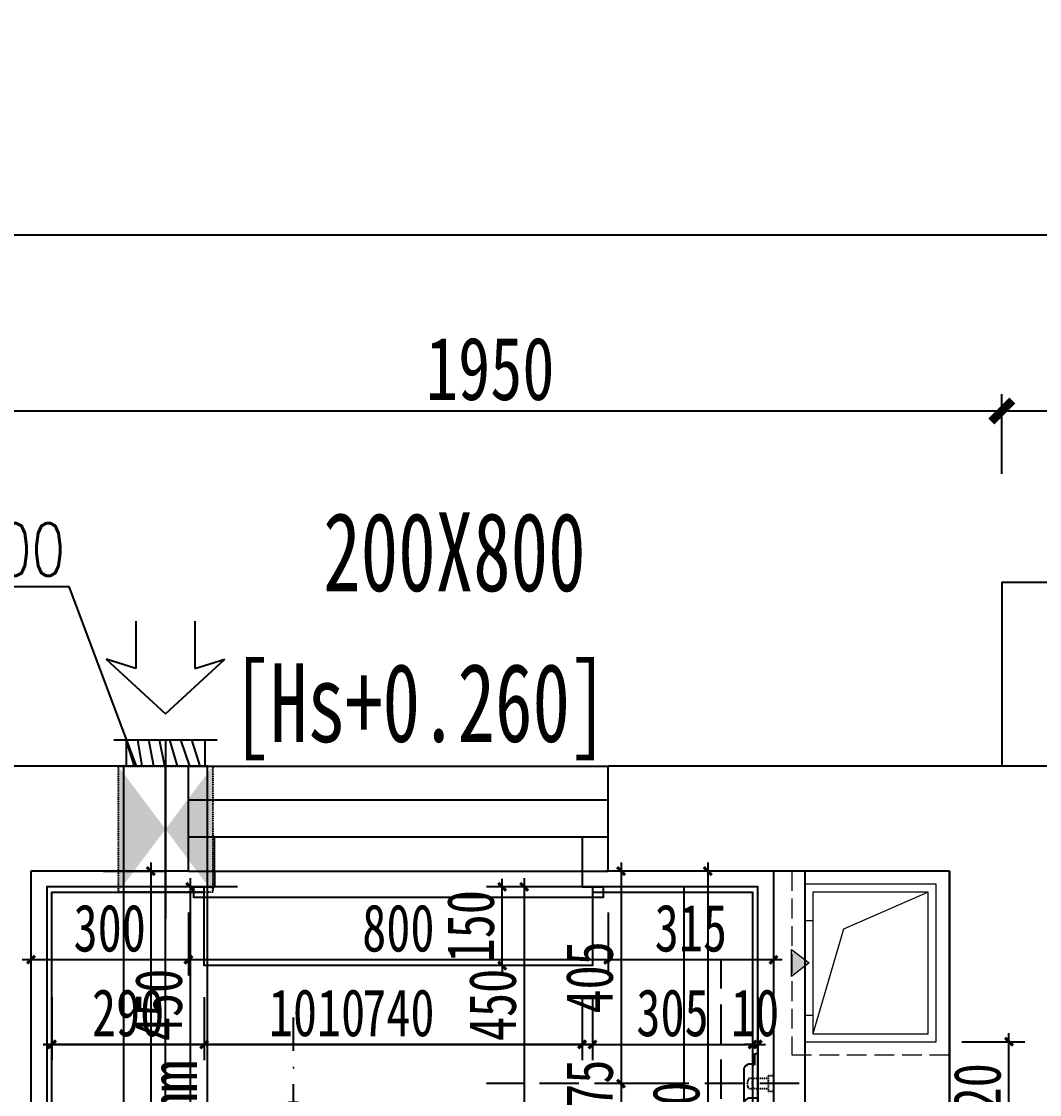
# Model space of a CAD drawing. Header units: millimetres. Extents: x -297 to 39764, y -29258 to 20315.
# Drawn here: x 10844 to 12784, y -16068 to -14023 of the extents above; entities that cross this region are included whole.
import ezdxf

# ---------------------------------------------------------------- set-up
doc = ezdxf.new("R2010")
doc.units = ezdxf.units.MM
for name, pattern in [('_DASH', [0.6, 0.4, -0.2]), ('CENTER2', [1.125, 0.75, -0.125, 0.125, -0.125]), ('DASH', [0.35, 0.25, -0.1]), ('DASHDOT2', [12.7, 6.35, -3.175, 0, -3.175]), ('HIDDEN2', [0.1875, 0.125, -0.0625])]:
    doc.linetypes.add(name, pattern=pattern)
doc.layers.get('Defpoints').update_dxf_attribs({"color": 250})
for name, color, linetype in [('.-P平面尺寸', 30, 'DASH'), ('.-P建筑梁位', 4, 'Continuous'), ('.J-给排水', 210, 'Continuous'), ('.P-卫生间台阶', 43, 'Continuous'), ('.P-墙体尺寸标注', 252, 'Continuous'), ('.P-家具虚线层', 250, 'Continuous'), ('.P-小五金', 250, 'Continuous'), ('.P-装饰轮廓', 180, 'Continuous'), ('.PC-天花尺寸标注', 252, 'Continuous'), ('.PC-天花灯具', 203, 'Continuous'), ('.PC-天花造型', 163, 'Continuous'), ('.PC-灯具尺寸标注', 252, 'Continuous'), ('.PC-综合天花虚线层', 14, 'DASHDOT2'), ('.PF-上下水尺寸标注', 252, 'Continuous'), ('.PF-墙体及上下水图中虚线层', 14, 'DASH'), ('.PF-窗台面', 43, 'Continuous'), ('.ZT-空调.检修口', 52, 'Continuous'), ('0-设备', 1, 'Continuous'), ('A-Pub-Text', 7, 'Continuous'), ('A-Wall', 2, 'Continuous'), ('DUCT-新风中心线', 5, 'CENTER2'), ('DUCT-新风标注', 3, 'Continuous'), ('DUCT-新风管', 3, 'Continuous'), ('P-轴号.索引', 53, 'Continuous'), ('WINDOW', 4, 'Continuous'), ('留孔', 1, 'Continuous')]:
    doc.layers.add(name, color=color, linetype=linetype)
doc.layers.add('0-通风道', color=51, linetype='Continuous', lineweight=18)
doc.styles.add('GOA_01_thin_0.75', font='romans.shx', dxfattribs={"width": 0.75, "bigfont": 'hzdx.shx'})
doc.styles.add('HZTXT', font='')
doc.styles.add('宋体', font='', dxfattribs={"width": 0.7, "height": 5})
doc.styles.add('文字样式', font='', dxfattribs={"width": 0.75})
doc.styles.get('HZTXT').set_extended_font_data('SimSun')
doc.styles.get('宋体').set_extended_font_data('SimSun')
doc.styles.get('文字样式').set_extended_font_data('SimSun')
doc.dimstyles.new('沈阳府1-40(轴距)', dxfattribs={"dimscale": 40, "dimtxt": 3, "dimasz": 1, "dimexe": 0.8, "dimexo": 1, "dimgap": 0.5, "dimtad": 1, "dimdec": 0, "dimrnd": 5, "dimtxsty": '文字样式', "dimblk": 'ARCHTICK', "dimcen": 1, "dimdle": 0.55, "dimclrd": 252, "dimclre": 252, "dimclrt": 53, "dimadec": 0, "dimazin": 0, "dimtfac": 1, "dimtdec": 0, "dimtix": 1, "dimtmove": 2, "dimatfit": 3, "dimfxl": 3, "dimfxlon": 1, "dimarcsym": 0})
doc.dimstyles.new('西安1-40（内部尺寸）', dxfattribs={"dimscale": 30, "dimtxt": 3, "dimasz": 0.5, "dimexe": 1, "dimexo": 1, "dimgap": 0.5, "dimtad": 1, "dimdec": 0, "dimrnd": 5, "dimtxsty": '文字样式', "dimblk": 'ARCHTICK', "dimcen": 1, "dimdle": 0.55, "dimclrd": 252, "dimclre": 252, "dimclrt": 30, "dimadec": 0, "dimazin": 0, "dimtfac": 1, "dimtdec": 0, "dimtix": 1, "dimtmove": 2, "dimatfit": 3, "dimfxl": 5, "dimfxlon": 1, "dimarcsym": 0})

# ---------------------------------------------------------------- blocks, each defined once
blk = doc.blocks.new('_ArchTick')
at = {"color": 0, "linetype": 'ByBlock', "const_width": 0.4}
blk.add_lwpolyline([(-0.5, -0.5), (0.5, 0.5)], dxfattribs=at)
blk = doc.blocks.new('*D133')
at = {"layer": 'Defpoints', "color": 0, "transparency": 16777216}
for p in [(19861.9, -14429.7), (6861.9, -14765.4), (19861.9, -15864.2)]:
    blk.add_point(p, dxfattribs=at)
at = {"layer": 'P-轴号.索引', "color": 252, "lineweight": -2}
for p, q in [((6861.9, -14549.7), (6861.9, -14397.7)), ((19861.9, -14549.7), (19861.9, -14397.7)), ((6839.9, -14429.7), (19883.9, -14429.7))]:
    blk.add_line(p, q, dxfattribs=at)
at = {"layer": 'P-轴号.索引', "color": 252, "lineweight": -2, "xscale": 40, "yscale": 40, "zscale": 40, "rotation": 180}
blk.add_blockref('_ArchTick', (6861.9, -14429.7), dxfattribs=at)
at = {"layer": 'P-轴号.索引', "color": 252, "lineweight": -2, "xscale": 40, "yscale": 40, "zscale": 40}
blk.add_blockref('_ArchTick', (19861.9, -14429.7), dxfattribs=at)
at = {"layer": 'P-轴号.索引', "color": 53, "insert": (13361.9, -14349.7), "char_height": 120, "attachment_point": 5, "style": '文字样式'}
blk.add_mtext('13000', dxfattribs=at)
blk = doc.blocks.new('*D136')
at = {"layer": 'Defpoints', "color": 0, "transparency": 16777216}
for p in [(12711.9, -14765.4), (12711.9, -15565.4), (15361.9, -15565.4)]:
    blk.add_point(p, dxfattribs=at)
at = {"layer": 'P-轴号.索引', "color": 252, "lineweight": -2}
for p, q in [((12711.9, -14885.4), (12711.9, -14733.4)), ((15361.9, -14885.4), (15361.9, -14733.4)), ((15383.9, -14765.4), (12689.9, -14765.4))]:
    blk.add_line(p, q, dxfattribs=at)
at = {"layer": 'P-轴号.索引', "color": 252, "lineweight": -2, "xscale": 40, "yscale": 40, "zscale": 40, "rotation": 180}
blk.add_blockref('_ArchTick', (12711.9, -14765.4), dxfattribs=at)
at = {"layer": 'P-轴号.索引', "color": 252, "lineweight": -2, "xscale": 40, "yscale": 40, "zscale": 40}
blk.add_blockref('_ArchTick', (15361.9, -14765.4), dxfattribs=at)
at = {"layer": 'P-轴号.索引', "color": 53, "insert": (14036.9, -14685.4), "char_height": 120, "attachment_point": 5, "style": '文字样式'}
blk.add_mtext('2650', dxfattribs=at)
blk = doc.blocks.new('*D137')
at = {"layer": 'Defpoints', "color": 0, "transparency": 16777216}
for p in [(10761.9, -14765.4), (10761.9, -15565.4), (12711.9, -15565.4)]:
    blk.add_point(p, dxfattribs=at)
at = {"layer": 'P-轴号.索引', "color": 252, "lineweight": -2}
for p, q in [((10761.9, -14885.4), (10761.9, -14733.4)), ((12711.9, -14885.4), (12711.9, -14733.4)), ((12733.9, -14765.4), (10739.9, -14765.4))]:
    blk.add_line(p, q, dxfattribs=at)
at = {"layer": 'P-轴号.索引', "color": 252, "lineweight": -2, "xscale": 40, "yscale": 40, "zscale": 40, "rotation": 180}
blk.add_blockref('_ArchTick', (10761.9, -14765.4), dxfattribs=at)
at = {"layer": 'P-轴号.索引', "color": 252, "lineweight": -2, "xscale": 40, "yscale": 40, "zscale": 40}
blk.add_blockref('_ArchTick', (12711.9, -14765.4), dxfattribs=at)
at = {"layer": 'P-轴号.索引', "color": 53, "insert": (11736.9, -14685.4), "char_height": 120, "attachment_point": 5, "style": '文字样式'}
blk.add_mtext('1950', dxfattribs=at)
blk = doc.blocks.new('*D160')
at = {"layer": '.-P平面尺寸', "color": 252, "linetype": 'ByBlock', "lineweight": -2, "transparency": 16777216}
for p, q in [((11801.7, -15655.6), (11801.7, -16138.6)), ((11951.7, -15672.1), (11771.7, -15672.1)), ((11951.7, -16122.1), (11771.7, -16122.1))]:
    blk.add_line(p, q, dxfattribs=at)
at = {"layer": 'Defpoints', "color": 0, "linetype": 'ByBlock', "transparency": 16777216}
for p in [(12246.7, -15672.1), (11801.7, -16122.1), (12246.7, -16122.1)]:
    blk.add_point(p, dxfattribs=at)
at = {"layer": '.-P平面尺寸', "color": 252, "linetype": 'ByBlock', "lineweight": -2, "transparency": 16777216, "xscale": 15, "yscale": 15, "zscale": 15}
for p, rotation in [((11801.7, -15672.1), 90), ((11801.7, -16122.1), 270)]:
    blk.add_blockref('_ArchTick', p, dxfattribs=dict(at, rotation=rotation))
at = {"layer": '.-P平面尺寸', "color": 30, "linetype": 'ByBlock', "transparency": 16777216, "insert": (11741.7, -15897.1), "char_height": 90, "attachment_point": 5, "rotation": 90, "style": '文字样式'}
blk.add_mtext('450', dxfattribs=at)
blk = doc.blocks.new('lyt')
for p, q in [((-19.5, 129.7), (-19.5, -129.7)), ((-15.6, 132.3), (-16.9, 132.3)), ((-13, 129.7), (-13, 130.3)), ((-13, 129.7), (-13, 110)), ((-2.6, 112.6), (-10.4, 112.6)), ((0, 110.5), (-0.1, 110.5)), ((6.5, 13), (6.5, 104)), ((-2.6, 48.1), (-16.9, 48.1)), ((0, -13), (0, 13)), ((0, 13), (52, 13)), ((6.5, 19.5), (130.5, 19.5)), ((52, 13), (52, -13)), ((130.5, 19.5), (130.5, -19.5)), ((52, -13), (0, -13)), ((6.5, -104), (6.5, -13)), ((130.5, -19.5), (6.5, -19.5)), ((-2.6, -48.1), (-16.9, -48.1)), ((-13, -129.7), (-13, -110)), ((-2.6, -112.6), (-10.4, -112.6)), ((0, -110.5), (-0.1, -110.5)), ((-15.6, -132.3), (-16.9, -132.3))]:
    blk.add_line(p, q)
for centre, radius, start, end in [((-16.9, 129.7), 2.6, 90, 180), ((-15.6, 129.7), 2.6, 0, 90), ((-10.4, 110), 2.6, 90, 180), ((-2.6, 110), 2.6, 0, 90), ((0, 104), 6.5, 0, 90), ((-16.9, 45.5), 2.6, 90, 180), ((-2.6, 45.5), 2.6, 0, 90), ((0, 39), 6.5, 0, 90), ((0, -39), 6.5, 270, 0), ((-16.9, -45.5), 2.6, 180, 270), ((-2.6, -45.5), 2.6, 270, 0), ((-10.4, -110), 2.6, 180, 270), ((-2.6, -110), 2.6, 270, 0), ((0, -104), 6.5, 270, 0), ((-16.9, -129.7), 2.6, 180, 270), ((-15.6, -129.7), 2.6, 270, 0)]:
    blk.add_arc(centre, radius, start, end)
blk = doc.blocks.new('ttrutuuyyy')
at = {"layer": '.P-家具虚线层', "color": 250, "linetype": '_DASH', "ltscale": 200}
blk.add_line((32106.7, -16532.1), (32106.7, -15672.1), dxfattribs=at)
blk = doc.blocks.new('A$Cd2e37dc6')
at = {"layer": '.-P建筑梁位', "color": 250, "linetype": 'DASH', "ltscale": 300, "style": '宋体', "width": 0.7}
for s, p in [('200X800', (4456.8, 14411.8)), ('[Hs+0.260]', (4284.2, 14124.5))]:
    blk.add_text(s, height=150, dxfattribs=at).set_placement(p)
blk = doc.blocks.new('防眩光射灯')
h = blk.add_hatch(color=256)
h.dxf.hatch_style = 1
h.paths.add_polyline_path([(29.6, 0, 0.414214), (0, 29.6), (0, 0)])
h.paths.add_polyline_path([(0, 0), (-29.6, 0, 0.414214), (0, -29.6)])
for p, q in [((0, 40), (0, -60)), ((-60, 0), (60, 0))]:
    blk.add_line(p, q)
blk.add_lwpolyline([(0, 112, 0, 50, 0), (0, 87.2, 0, 0, 0), (0, 40, 0, 0, 0)], format="xyseb")
blk.add_circle((0, 0), 40)
at = {"color": 250}
blk.add_circle((0, 0), 29.6, dxfattribs=at)
blk = doc.blocks.new('retrrrrrrrr')
at = {"color": 250}
for p, q in [((-88205.40275, 19807.17597, 2600), (-88205.40275, 19717.36686, 2600)), ((-88092.90275, 19807.17597, 2600), (-88092.90275, 19717.36686, 2600)), ((-88262.17786, 19735.10846, 2600), (-88149.15275, 19630.93389, 2600)), ((-88205.40275, 19717.36686, 2600), (-88262.17786, 19735.10846, 2600)), ((-88149.15275, 19630.93389, 2600), (-88036.12764, 19735.10846, 2600)), ((-88092.90275, 19717.36686, 2600), (-88036.12764, 19735.10846, 2600)), ((-88247.40275, 19581.11591, 2600), (-88050.90275, 19581.11591, 2600)), ((-88208.33549, 19531.11591, 2600), (-88224.21819, 19581.11591, 2600)), ((-88224.21819, 19581.11591, 2600), (-88224.21819, 19531.11591, 2600)), ((-88193.24416, 19531.11591, 2600), (-88201.66422, 19581.11591, 2600)), ((-88171.05582, 19531.11591, 2600), (-88180.96177, 19581.11591, 2600)), ((-88150.21564, 19531.11591, 2600), (-88160.61689, 19581.11591, 2600)), ((-88126.24839, 19531.11591, 2600), (-88140.61202, 19581.11591, 2600)), ((-88102.89132, 19531.11591, 2600), (-88119.97281, 19581.11591, 2600)), ((-88099.5546, 19581.11591, 2600), (-88083.89632, 19531.11591, 2600)), ((-88074.0873, 19581.11591, 2600), (-88074.0873, 19531.11591, 2600)), ((-88074.0873, 19531.11591, 2600), (-88224.21819, 19531.11591, 2600))]:
    blk.add_line(p, q, dxfattribs=at)
at = {"layer": '0-设备', "color": 250}
for p in [(-88877.00088, 19873.12138, 3000), (-88204.15275, 19531.11591, 3000)]:
    blk.add_line(p, (-88332.47618, 19873.12138, 3000), dxfattribs=at)
at = {"layer": 'DUCT-新风中心线', "color": 250}
blk.add_line((-88149.15275, 18051.50059), (-88149.15275, 19531.11591), dxfattribs=at)
at = {"layer": 'DUCT-新风管', "color": 250}
for p, q in [((-88069.15275, 19531.11591), (-88229.15275, 19531.11591)), ((-88229.15275, 19531.11591), (-88229.15275, 18051.50059)), ((-88069.15275, 18051.50059), (-88069.15275, 19531.11591)), ((-86655.41381, 19331.11591), (-86655.41381, 18834.46066))]:
    blk.add_line(p, q, dxfattribs=at)
at = {"layer": '留孔', "color": 250}
blk.add_line((-88149.15275, 19581.11591, 3000), (-88149.15275, 19241.11591, 3000), dxfattribs=at)
at = {"layer": '留孔', "color": 250, "linetype": 'HIDDEN2', "ltscale": 0.5}
for p, q in [((-88239.15275, 19531.11591, 3000), (-88239.15275, 19291.11591, 3000)), ((-88239.15275, 19531.11591, 3000), (-88059.15275, 19531.11591, 3000)), ((-88059.15275, 19531.11591, 3000), (-88059.15275, 19291.11591, 3000)), ((-88059.15275, 19291.11591, 3000), (-88239.15275, 19291.11591, 3000))]:
    blk.add_line(p, q, dxfattribs=at)
blk.add_solid([(-88239.15275, 19531.11591, 3000), (-88239.15275, 19291.11591, 3000), (-88059.15275, 19291.11591, 3000), (-88059.15275, 19531.11591, 3000)], dxfattribs=at)
at = {"layer": '0-设备', "color": 250, "insert": (-88813.76146, 19993.99605, 3000), "char_height": 100, "width": 597.1388019, "attachment_point": 1, "style": 'GOA_01_thin_0.75'}
blk.add_mtext('套管DN200', dxfattribs=at)
at = {"layer": 'DUCT-新风标注', "color": 250, "style": 'HZTXT'}
blk.add_text('%%C160mm', height=90.632911, rotation=90, dxfattribs=at).set_placement((-88089.15275, 18570.57316, 3000))
blk = doc.blocks.new('*D705')
at = {"layer": '.P-墙体尺寸标注', "color": 252, "linetype": 'ByBlock', "lineweight": -2, "transparency": 16777216}
for p, q in [((11761.9, -17620.8), (11761.9, -17740.8)), ((12611.9, -17620.8), (12611.9, -17740.8)), ((12628.4, -17710.8), (11745.4, -17710.8))]:
    blk.add_line(p, q, dxfattribs=at)
at = {"layer": 'Defpoints', "color": 0, "linetype": 'ByBlock', "transparency": 16777216}
for p in [(11761.9, 0), (12611.9, -17542.1), (11761.9, -17710.8)]:
    blk.add_point(p, dxfattribs=at)
at = {"layer": '.P-墙体尺寸标注', "color": 252, "linetype": 'ByBlock', "lineweight": -2, "transparency": 16777216, "xscale": 15, "yscale": 15, "zscale": 15, "rotation": 180}
blk.add_blockref('_ArchTick', (11761.9, -17710.8), dxfattribs=at)
at = {"layer": '.P-墙体尺寸标注', "color": 252, "linetype": 'ByBlock', "lineweight": -2, "transparency": 16777216, "xscale": 15, "yscale": 15, "zscale": 15}
blk.add_blockref('_ArchTick', (12611.9, -17710.8), dxfattribs=at)
at = {"layer": '.P-墙体尺寸标注', "color": 30, "linetype": 'ByBlock', "transparency": 16777216, "insert": (12186.9, -17650.8), "char_height": 90, "attachment_point": 5, "style": '文字样式'}
blk.add_mtext('850', dxfattribs=at)
blk = doc.blocks.new('*D706')
at = {"layer": '.P-墙体尺寸标注', "color": 252, "linetype": 'ByBlock', "lineweight": -2, "transparency": 16777216}
for p, q in [((11761.9, -78.7), (11761.9, -198.7)), ((10961.9, -258.7), (10961.9, -138.7)), ((11778.4, -168.7), (10945.4, -168.7))]:
    blk.add_line(p, q, dxfattribs=at)
at = {"layer": 'Defpoints', "color": 0, "linetype": 'ByBlock', "transparency": 16777216}
for p in [(11761.9, 0), (10961.9, -168.7), (10961.9, -17542.1)]:
    blk.add_point(p, dxfattribs=at)
at = {"layer": '.P-墙体尺寸标注', "color": 252, "linetype": 'ByBlock', "lineweight": -2, "transparency": 16777216, "xscale": 15, "yscale": 15, "zscale": 15, "rotation": 180}
blk.add_blockref('_ArchTick', (10961.9, -168.7), dxfattribs=at)
at = {"layer": '.P-墙体尺寸标注', "color": 252, "linetype": 'ByBlock', "lineweight": -2, "transparency": 16777216, "xscale": 15, "yscale": 15, "zscale": 15}
blk.add_blockref('_ArchTick', (11761.9, -168.7), dxfattribs=at)
at = {"layer": '.P-墙体尺寸标注', "color": 30, "linetype": 'ByBlock', "transparency": 16777216, "insert": (11361.9, -108.7), "char_height": 90, "attachment_point": 5, "style": '文字样式'}
blk.add_mtext('800', dxfattribs=at)
blk = doc.blocks.new('*D765')
at = {"layer": '.P-墙体尺寸标注', "color": 252, "linetype": 'ByBlock', "lineweight": -2, "transparency": 16777216}
for p, q in [((12151.4, -15625.6), (12151.4, -16598.6)), ((12241.4, -15642.1), (12121.4, -15642.1)), ((12241.4, -16582.1), (12121.4, -16582.1))]:
    blk.add_line(p, q, dxfattribs=at)
at = {"layer": 'Defpoints', "color": 0, "linetype": 'ByBlock', "transparency": 16777216}
for p in [(12276.7, -15642.1), (12151.4, -16582.1), (12276.7, -16582.1)]:
    blk.add_point(p, dxfattribs=at)
at = {"layer": '.P-墙体尺寸标注', "color": 252, "linetype": 'ByBlock', "lineweight": -2, "transparency": 16777216, "xscale": 15, "yscale": 15, "zscale": 15}
for p, rotation in [((12151.4, -15642.1), 90), ((12151.4, -16582.1), 270)]:
    blk.add_blockref('_ArchTick', p, dxfattribs=dict(at, rotation=rotation))
at = {"layer": '.P-墙体尺寸标注', "color": 30, "linetype": 'ByBlock', "transparency": 16777216, "insert": (12091.4, -16112.1), "char_height": 90, "attachment_point": 5, "rotation": 90, "style": '文字样式'}
blk.add_mtext('940', dxfattribs=at)
blk = doc.blocks.new('*D768')
at = {"layer": '.P-墙体尺寸标注', "color": 252, "linetype": 'ByBlock', "lineweight": -2, "transparency": 16777216}
for p, q in [((11961.9, -15721), (11961.9, -15841)), ((12276.7, -15721), (12276.7, -15841)), ((12293.2, -15811), (11945.4, -15811))]:
    blk.add_line(p, q, dxfattribs=at)
at = {"layer": 'Defpoints', "color": 0, "linetype": 'ByBlock', "transparency": 16777216}
for p in [(11961.9, -15642.1), (12276.7, -15642.1), (11961.9, -15811)]:
    blk.add_point(p, dxfattribs=at)
at = {"layer": '.P-墙体尺寸标注', "color": 252, "linetype": 'ByBlock', "lineweight": -2, "transparency": 16777216, "xscale": 15, "yscale": 15, "zscale": 15, "rotation": 180}
blk.add_blockref('_ArchTick', (11961.9, -15811), dxfattribs=at)
at = {"layer": '.P-墙体尺寸标注', "color": 252, "linetype": 'ByBlock', "lineweight": -2, "transparency": 16777216, "xscale": 15, "yscale": 15, "zscale": 15}
blk.add_blockref('_ArchTick', (12276.7, -15811), dxfattribs=at)
at = {"layer": '.P-墙体尺寸标注', "color": 30, "linetype": 'ByBlock', "transparency": 16777216, "insert": (12119.3, -15751), "char_height": 90, "attachment_point": 5, "style": '文字样式'}
blk.add_mtext('315', dxfattribs=at)
blk = doc.blocks.new('*D769')
at = {"layer": '.P-墙体尺寸标注', "color": 252, "linetype": 'ByBlock', "lineweight": -2, "transparency": 16777216}
for p, q in [((11161.9, -15721), (11161.9, -15841)), ((11961.9, -15721), (11961.9, -15841)), ((11978.4, -15811), (11145.4, -15811))]:
    blk.add_line(p, q, dxfattribs=at)
at = {"layer": 'Defpoints', "color": 0, "linetype": 'ByBlock', "transparency": 16777216}
for p in [(11161.9, -15642.1), (11961.9, -15642.1), (11161.9, -15811)]:
    blk.add_point(p, dxfattribs=at)
at = {"layer": '.P-墙体尺寸标注', "color": 252, "linetype": 'ByBlock', "lineweight": -2, "transparency": 16777216, "xscale": 15, "yscale": 15, "zscale": 15, "rotation": 180}
blk.add_blockref('_ArchTick', (11161.9, -15811), dxfattribs=at)
at = {"layer": '.P-墙体尺寸标注', "color": 252, "linetype": 'ByBlock', "lineweight": -2, "transparency": 16777216, "xscale": 15, "yscale": 15, "zscale": 15}
blk.add_blockref('_ArchTick', (11961.9, -15811), dxfattribs=at)
at = {"layer": '.P-墙体尺寸标注', "color": 30, "linetype": 'ByBlock', "transparency": 16777216, "insert": (11561.9, -15751), "char_height": 90, "attachment_point": 5, "style": '文字样式'}
blk.add_mtext('800', dxfattribs=at)
blk = doc.blocks.new('*D770')
at = {"layer": '.P-墙体尺寸标注', "color": 252, "linetype": 'ByBlock', "lineweight": -2, "transparency": 16777216}
for p, q in [((10861.9, -15721), (10861.9, -15841)), ((11161.9, -15721), (11161.9, -15841)), ((11178.4, -15811), (10845.4, -15811))]:
    blk.add_line(p, q, dxfattribs=at)
at = {"layer": 'Defpoints', "color": 0, "linetype": 'ByBlock', "transparency": 16777216}
for p in [(10861.9, -15642.1), (11161.9, -15642.1), (10861.9, -15811)]:
    blk.add_point(p, dxfattribs=at)
at = {"layer": '.P-墙体尺寸标注', "color": 252, "linetype": 'ByBlock', "lineweight": -2, "transparency": 16777216, "xscale": 15, "yscale": 15, "zscale": 15, "rotation": 180}
blk.add_blockref('_ArchTick', (10861.9, -15811), dxfattribs=at)
at = {"layer": '.P-墙体尺寸标注', "color": 252, "linetype": 'ByBlock', "lineweight": -2, "transparency": 16777216, "xscale": 15, "yscale": 15, "zscale": 15}
blk.add_blockref('_ArchTick', (11161.9, -15811), dxfattribs=at)
at = {"layer": '.P-墙体尺寸标注', "color": 30, "linetype": 'ByBlock', "transparency": 16777216, "insert": (11011.9, -15751), "char_height": 90, "attachment_point": 5, "style": '文字样式'}
blk.add_mtext('300', dxfattribs=at)
blk = doc.blocks.new('*D771')
at = {"layer": '.P-墙体尺寸标注', "color": 252, "linetype": 'ByBlock', "lineweight": -2, "transparency": 16777216}
for p, q in [((11090.1, -15625.6), (11090.1, -17458.6)), ((11000.1, -15642.1), (11120.1, -15642.1)), ((11000.1, -17442.1), (11120.1, -17442.1))]:
    blk.add_line(p, q, dxfattribs=at)
at = {"layer": 'Defpoints', "color": 0, "linetype": 'ByBlock', "transparency": 16777216}
for p in [(10861.9, -15642.1), (10861.9, -17442.1), (11090.1, -17442.1)]:
    blk.add_point(p, dxfattribs=at)
at = {"layer": '.P-墙体尺寸标注', "color": 252, "linetype": 'ByBlock', "lineweight": -2, "transparency": 16777216, "xscale": 15, "yscale": 15, "zscale": 15}
for p, rotation in [((11090.1, -15642.1), 90), ((11090.1, -17442.1), 270)]:
    blk.add_blockref('_ArchTick', p, dxfattribs=dict(at, rotation=rotation))
at = {"layer": '.P-墙体尺寸标注', "color": 30, "linetype": 'ByBlock', "transparency": 16777216, "insert": (11030.1, -16542.1), "char_height": 90, "attachment_point": 5, "rotation": 90, "style": '文字样式'}
blk.add_mtext('1800', dxfattribs=at)
blk = doc.blocks.new('*D845')
at = {"layer": '.PC-天花尺寸标注', "color": 252, "linetype": 'ByBlock', "lineweight": -2, "transparency": 16777216}
for p, q in [((10901.9, -15882.4), (10901.9, -16002.4)), ((11911.9, -15882.4), (11911.9, -16002.4)), ((11928.4, -15972.4), (10885.4, -15972.4))]:
    blk.add_line(p, q, dxfattribs=at)
at = {"layer": 'Defpoints', "color": 0, "linetype": 'ByBlock', "transparency": 16777216}
for p in [(10901.9, -15682.1), (11911.9, -15672.1), (10901.9, -15972.4)]:
    blk.add_point(p, dxfattribs=at)
at = {"layer": '.PC-天花尺寸标注', "color": 252, "linetype": 'ByBlock', "lineweight": -2, "transparency": 16777216, "xscale": 15, "yscale": 15, "zscale": 15, "rotation": 180}
blk.add_blockref('_ArchTick', (10901.9, -15972.4), dxfattribs=at)
at = {"layer": '.PC-天花尺寸标注', "color": 252, "linetype": 'ByBlock', "lineweight": -2, "transparency": 16777216, "xscale": 15, "yscale": 15, "zscale": 15}
blk.add_blockref('_ArchTick', (11911.9, -15972.4), dxfattribs=at)
at = {"layer": '.PC-天花尺寸标注', "color": 30, "linetype": 'ByBlock', "transparency": 16777216, "insert": (11406.9, -15912.4), "char_height": 90, "attachment_point": 5, "style": '文字样式'}
blk.add_mtext('1010', dxfattribs=at)
blk = doc.blocks.new('*D846')
at = {"layer": '.PC-天花尺寸标注', "color": 252, "linetype": 'ByBlock', "lineweight": -2, "transparency": 16777216}
for p, q in [((10901.9, -15882.4), (10901.9, -16002.4)), ((11191.9, -15882.4), (11191.9, -16002.4)), ((10885.4, -15972.4), (11208.4, -15972.4))]:
    blk.add_line(p, q, dxfattribs=at)
at = {"layer": 'Defpoints', "color": 0, "linetype": 'ByBlock', "transparency": 16777216}
for p in [(10901.9, -15682.1), (11191.9, -15822.1), (11191.9, -15972.4)]:
    blk.add_point(p, dxfattribs=at)
at = {"layer": '.PC-天花尺寸标注', "color": 252, "linetype": 'ByBlock', "lineweight": -2, "transparency": 16777216, "xscale": 15, "yscale": 15, "zscale": 15, "rotation": 180}
blk.add_blockref('_ArchTick', (10901.9, -15972.4), dxfattribs=at)
at = {"layer": '.PC-天花尺寸标注', "color": 252, "linetype": 'ByBlock', "lineweight": -2, "transparency": 16777216, "xscale": 15, "yscale": 15, "zscale": 15}
blk.add_blockref('_ArchTick', (11191.9, -15972.4), dxfattribs=at)
at = {"layer": '.PC-天花尺寸标注', "color": 30, "linetype": 'ByBlock', "transparency": 16777216, "insert": (11046.9, -15912.4), "char_height": 90, "attachment_point": 5, "style": '文字样式'}
blk.add_mtext('290', dxfattribs=at)
blk = doc.blocks.new('*D847')
at = {"layer": '.PC-天花尺寸标注', "color": 252, "linetype": 'ByBlock', "lineweight": -2, "transparency": 16777216}
for p, q in [((11191.9, -15882.4), (11191.9, -16002.4)), ((11931.9, -15882.4), (11931.9, -16002.4)), ((11175.4, -15972.4), (11948.4, -15972.4))]:
    blk.add_line(p, q, dxfattribs=at)
at = {"layer": 'Defpoints', "color": 0, "linetype": 'ByBlock', "transparency": 16777216}
for p in [(11191.9, -15822.1), (11931.9, -15822.1), (11931.9, -15972.4)]:
    blk.add_point(p, dxfattribs=at)
at = {"layer": '.PC-天花尺寸标注', "color": 252, "linetype": 'ByBlock', "lineweight": -2, "transparency": 16777216, "xscale": 15, "yscale": 15, "zscale": 15, "rotation": 180}
blk.add_blockref('_ArchTick', (11191.9, -15972.4), dxfattribs=at)
at = {"layer": '.PC-天花尺寸标注', "color": 252, "linetype": 'ByBlock', "lineweight": -2, "transparency": 16777216, "xscale": 15, "yscale": 15, "zscale": 15}
blk.add_blockref('_ArchTick', (11931.9, -15972.4), dxfattribs=at)
at = {"layer": '.PC-天花尺寸标注', "color": 30, "linetype": 'ByBlock', "transparency": 16777216, "insert": (11561.9, -15912.4), "char_height": 90, "attachment_point": 5, "style": '文字样式'}
blk.add_mtext('740', dxfattribs=at)
blk = doc.blocks.new('*D848')
at = {"layer": '.PC-天花尺寸标注', "color": 252, "linetype": 'ByBlock', "lineweight": -2, "transparency": 16777216}
for p, q in [((11931.9, -15882.4), (11931.9, -16002.4)), ((12236.7, -15882.4), (12236.7, -16002.4)), ((11915.4, -15972.4), (12253.2, -15972.4))]:
    blk.add_line(p, q, dxfattribs=at)
at = {"layer": 'Defpoints', "color": 0, "linetype": 'ByBlock', "transparency": 16777216}
for p in [(12236.7, -15682.1), (11931.9, -15822.1), (12236.7, -15972.4)]:
    blk.add_point(p, dxfattribs=at)
at = {"layer": '.PC-天花尺寸标注', "color": 252, "linetype": 'ByBlock', "lineweight": -2, "transparency": 16777216, "xscale": 15, "yscale": 15, "zscale": 15, "rotation": 180}
blk.add_blockref('_ArchTick', (11931.9, -15972.4), dxfattribs=at)
at = {"layer": '.PC-天花尺寸标注', "color": 252, "linetype": 'ByBlock', "lineweight": -2, "transparency": 16777216, "xscale": 15, "yscale": 15, "zscale": 15}
blk.add_blockref('_ArchTick', (12236.7, -15972.4), dxfattribs=at)
at = {"layer": '.PC-天花尺寸标注', "color": 30, "linetype": 'ByBlock', "transparency": 16777216, "insert": (12084.3, -15912.4), "char_height": 90, "attachment_point": 5, "style": '文字样式'}
blk.add_mtext('305', dxfattribs=at)
blk = doc.blocks.new('*D849')
at = {"layer": '.PC-天花尺寸标注', "color": 252, "linetype": 'ByBlock', "lineweight": -2, "transparency": 16777216}
for p, q in [((12236.7, -15882.4), (12236.7, -16002.4)), ((12246.7, -15882.4), (12246.7, -16002.4)), ((12236.7, -15972.4), (12221.7, -15972.4)), ((12236.7, -15972.4), (12246.7, -15972.4)), ((12246.7, -15972.4), (12261.7, -15972.4))]:
    blk.add_line(p, q, dxfattribs=at)
at = {"layer": 'Defpoints', "color": 0, "linetype": 'ByBlock', "transparency": 16777216}
for p in [(12236.7, -15682.1), (12246.7, -15672.1), (12246.7, -15972.4)]:
    blk.add_point(p, dxfattribs=at)
at = {"layer": '.PC-天花尺寸标注', "color": 252, "linetype": 'ByBlock', "lineweight": -2, "transparency": 16777216, "xscale": 15, "yscale": 15, "zscale": 15}
blk.add_blockref('_ArchTick', (12236.7, -15972.4), dxfattribs=at)
at = {"layer": '.PC-天花尺寸标注', "color": 252, "linetype": 'ByBlock', "lineweight": -2, "transparency": 16777216, "xscale": 15, "yscale": 15, "zscale": 15, "rotation": 180}
blk.add_blockref('_ArchTick', (12246.7, -15972.4), dxfattribs=at)
at = {"layer": '.PC-天花尺寸标注', "color": 30, "linetype": 'ByBlock', "transparency": 16777216, "insert": (12241.7, -15912.4), "char_height": 90, "attachment_point": 5, "style": '文字样式'}
blk.add_mtext('10', dxfattribs=at)
blk = doc.blocks.new('*D850')
at = {"layer": '.PC-天花尺寸标注', "color": 252, "linetype": 'ByBlock', "lineweight": -2, "transparency": 16777216}
for p, q in [((11759.9, -15672.1), (11759.9, -15657.1)), ((11849.9, -15672.1), (11729.9, -15672.1)), ((11759.9, -15822.1), (11759.9, -15672.1)), ((11849.9, -15822.1), (11729.9, -15822.1)), ((11759.9, -15822.1), (11759.9, -15837.1))]:
    blk.add_line(p, q, dxfattribs=at)
at = {"layer": 'Defpoints', "color": 0, "linetype": 'ByBlock', "transparency": 16777216}
for p in [(11759.9, -15672.1), (11931.9, -15672.1), (11931.9, -15822.1)]:
    blk.add_point(p, dxfattribs=at)
at = {"layer": '.PC-天花尺寸标注', "color": 252, "linetype": 'ByBlock', "lineweight": -2, "transparency": 16777216, "xscale": 15, "yscale": 15, "zscale": 15}
for p, rotation in [((11759.9, -15672.1), 270), ((11759.9, -15822.1), 90)]:
    blk.add_blockref('_ArchTick', p, dxfattribs=dict(at, rotation=rotation))
at = {"layer": '.PC-天花尺寸标注', "color": 30, "linetype": 'ByBlock', "transparency": 16777216, "insert": (11699.9, -15747.1), "char_height": 90, "attachment_point": 5, "rotation": 90, "style": '文字样式'}
blk.add_mtext('150', dxfattribs=at)
blk = doc.blocks.new('*D899')
at = {"layer": '.PC-灯具尺寸标注', "color": 252, "linetype": 'ByBlock', "lineweight": -2, "transparency": 16777216}
for p, q in [((11165.4, -15655.6), (11165.4, -16138.6)), ((11255.4, -15672.1), (11135.4, -15672.1)), ((11255.4, -16122.1), (11135.4, -16122.1))]:
    blk.add_line(p, q, dxfattribs=at)
at = {"layer": 'Defpoints', "color": 0, "linetype": 'ByBlock', "transparency": 16777216}
for p in [(12079.3, -15672.1), (11165.4, -16122.1), (11361.9, -16122.1)]:
    blk.add_point(p, dxfattribs=at)
at = {"layer": '.PC-灯具尺寸标注', "color": 252, "linetype": 'ByBlock', "lineweight": -2, "transparency": 16777216, "xscale": 15, "yscale": 15, "zscale": 15}
for p, rotation in [((11165.4, -15672.1), 90), ((11165.4, -16122.1), 270)]:
    blk.add_blockref('_ArchTick', p, dxfattribs=dict(at, rotation=rotation))
at = {"layer": '.PC-灯具尺寸标注', "color": 30, "linetype": 'ByBlock', "transparency": 16777216, "insert": (11105.4, -15897.1), "char_height": 90, "attachment_point": 5, "rotation": 90, "style": '文字样式'}
blk.add_mtext('450', dxfattribs=at)
blk = doc.blocks.new('给水')
at = {"layer": '.J-给排水', "linetype": 'DASH', "ltscale": 0.2}
for p, q in [((355305.7, 133885.6), (355315.7, 133885.6)), ((355305.7, 133885.6), (355305.7, 133855.6)), ((355315.7, 133885.6), (355315.7, 133855.6)), ((355315.7, 133880.6), (355352.7, 133880.6)), ((355305.7, 133855.6), (355315.7, 133855.6)), ((355315.7, 133860.6), (355352.7, 133860.6))]:
    blk.add_line(p, q, dxfattribs=at)
at = {"layer": '.J-给排水', "color": 251, "linetype": 'DASH', "ltscale": 0.2, "extrusion": (0, 0, -1)}
blk.add_ellipse((355340.2, 133870.6), major_axis=(0, 11.7), ratio=0.544014, start_param=0.54648, end_param=2.595113, dxfattribs=at)
at = {"layer": '.J-给排水', "linetype": 'DASH', "ltscale": 0.2, "extrusion": (0, 0, -1)}
blk.add_ellipse((355349.3, 133870.6), major_axis=(0, 11.7), ratio=0.544014, start_param=0.54648, end_param=2.595113, dxfattribs=at)
blk = doc.blocks.new('*D945')
at = {"layer": '.PF-上下水尺寸标注', "color": 252, "linetype": 'ByBlock', "lineweight": -2, "transparency": 16777216}
for p, q in [((12635.4, -15967.1), (12755.4, -15967.1)), ((12725.4, -16203.5), (12725.4, -15950.6)), ((12635.4, -16187), (12755.4, -16187))]:
    blk.add_line(p, q, dxfattribs=at)
at = {"layer": 'Defpoints', "color": 0, "linetype": 'ByBlock', "transparency": 16777216}
for p in [(12586.7, -15967.1), (12725.4, -15967.1), (12461.9, -16187)]:
    blk.add_point(p, dxfattribs=at)
at = {"layer": '.PF-上下水尺寸标注', "color": 252, "linetype": 'ByBlock', "lineweight": -2, "transparency": 16777216, "xscale": 15, "yscale": 15, "zscale": 15}
for p, rotation in [((12725.4, -15967.1), 90), ((12725.4, -16187), 270)]:
    blk.add_blockref('_ArchTick', p, dxfattribs=dict(at, rotation=rotation))
at = {"layer": '.PF-上下水尺寸标注', "color": 30, "linetype": 'ByBlock', "transparency": 16777216, "insert": (12665.4, -16077), "char_height": 90, "attachment_point": 5, "rotation": 90, "style": '文字样式'}
blk.add_mtext('220', dxfattribs=at)
blk = doc.blocks.new('*D946')
at = {"layer": '.PF-上下水尺寸标注', "color": 252, "linetype": 'ByBlock', "lineweight": -2, "transparency": 16777216}
for p, q in [((11986.3, -15625.6), (11986.3, -16063.6)), ((12076.3, -15642.1), (11956.3, -15642.1)), ((12076.3, -16047.1), (11956.3, -16047.1))]:
    blk.add_line(p, q, dxfattribs=at)
at = {"layer": 'Defpoints', "color": 0, "linetype": 'ByBlock', "transparency": 16777216}
for p in [(12276.7, -15642.1), (11986.3, -16047.1), (12276.7, -16047.1)]:
    blk.add_point(p, dxfattribs=at)
at = {"layer": '.PF-上下水尺寸标注', "color": 252, "linetype": 'ByBlock', "lineweight": -2, "transparency": 16777216, "xscale": 15, "yscale": 15, "zscale": 15}
for p, rotation in [((11986.3, -15642.1), 90), ((11986.3, -16047.1), 270)]:
    blk.add_blockref('_ArchTick', p, dxfattribs=dict(at, rotation=rotation))
at = {"layer": '.PF-上下水尺寸标注', "color": 30, "linetype": 'ByBlock', "transparency": 16777216, "insert": (11926.3, -15844.6), "char_height": 90, "attachment_point": 5, "rotation": 90, "style": '文字样式'}
blk.add_mtext('405', dxfattribs=at)
blk = doc.blocks.new('*D947')
at = {"layer": '.PF-上下水尺寸标注', "color": 252, "linetype": 'ByBlock', "lineweight": -2, "transparency": 16777216}
for p, q in [((12076.3, -16047.1), (11956.3, -16047.1)), ((11986.3, -16030.6), (11986.3, -16138.6)), ((12076.3, -16122.1), (11956.3, -16122.1))]:
    blk.add_line(p, q, dxfattribs=at)
at = {"layer": 'Defpoints', "color": 0, "linetype": 'ByBlock', "transparency": 16777216}
for p in [(12276.7, -16047.1), (11986.3, -16122.1), (12106.7, -16122.1)]:
    blk.add_point(p, dxfattribs=at)
at = {"layer": '.PF-上下水尺寸标注', "color": 252, "linetype": 'ByBlock', "lineweight": -2, "transparency": 16777216, "xscale": 15, "yscale": 15, "zscale": 15}
for p, rotation in [((11986.3, -16047.1), 90), ((11986.3, -16122.1), 270)]:
    blk.add_blockref('_ArchTick', p, dxfattribs=dict(at, rotation=rotation))
at = {"layer": '.PF-上下水尺寸标注', "color": 30, "linetype": 'ByBlock', "transparency": 16777216, "insert": (11926.3, -16047.1), "char_height": 90, "attachment_point": 5, "rotation": 90, "style": '文字样式'}
blk.add_mtext('75', dxfattribs=at)

msp = doc.modelspace()

# ---------------------------------------------------------------- hatches: boundary and pattern name
at = {"layer": '0-通风道', "linetype": 'DASH', "ltscale": 0.4}
h = msp.add_hatch(color=256, dxfattribs=at)
h.dxf.hatch_style = 1
h.paths.add_polyline_path([(12311.3, -15791.5), (12344.9, -15817.1), (12311.3, -15842.6)])

# ---------------------------------------------------------------- linework, layer by layer
at = {"layer": '.P-卫生间台阶'}
msp.add_line((12106.7, -16532.1), (12106.7, -15672.1), dxfattribs=at)
at = {"layer": '.P-装饰轮廓'}
for p, q in [((11211.9, -15642.1), (11211.9, -15672.1)), ((11911.9, -15642.1), (11911.9, -15672.1))]:
    msp.add_line(p, q, dxfattribs=at)
for points in [[(11211.9, -15672.1), (10891.9, -15672.1), (10891.9, -17412.1), (10961.9, -17412.1)], [(11761.9, -17412.1), (12581.9, -17412.1), (12581.9, -16612.1), (12246.7, -16612.1), (12246.7, -15672.1), (11911.9, -15672.1)]]:
    msp.add_lwpolyline(points, dxfattribs=at)
at = {"layer": '.PC-天花造型'}
for points in [[(11931.9, -15682.1), (12236.7, -15682.1), (12236.7, -16622.1), (12571.9, -16622.1), (12571.9, -17402.1), (10901.9, -17402.1), (10901.9, -15682.1), (11191.9, -15682.1)], [(11931.9, -15672.1), (11931.9, -15822.1), (11191.9, -15822.1), (11191.9, -15672.1)]]:
    msp.add_lwpolyline(points, dxfattribs=at)
at = {"layer": '.PC-综合天花虚线层', "linetype": 'DASHDOT2', "ltscale": 10}
msp.add_line((11361.9, -17509.7), (11361.9, -15920.6), dxfattribs=at)
at = {"layer": '.PF-墙体及上下水图中虚线层', "ltscale": 300}
for p, q in [((12176.7, -16496), (12176.7, -15812.5)), ((12325.7, -16047.1), (11729.6, -16047.1))]:
    msp.add_line(p, q, dxfattribs=at)
at = {"layer": '.PF-窗台面', "ltscale": 0.5}
msp.add_lwpolyline([(11911.9, -15577.1), (11911.9, -15672.1), (11951.9, -15672.1), (11951.9, -15692.1), (11171.9, -15692.1), (11171.9, -15672.1), (11211.9, -15672.1), (11211.9, -15577.1)], dxfattribs=at)
at = {"layer": '0-通风道', "linetype": 'DASH', "ltscale": 150}
for points in [[(12311.7, -15642.1), (12311.7, -15992.1), (12611.7, -15992.1)], [(12311.7, -15642.1), (12611.7, -15642.1), (12611.7, -15992.1)]]:
    msp.add_lwpolyline(points, dxfattribs=at)
at = {"layer": '0-通风道'}
for points in [[(12586.7, -15967.1), (12586.7, -15667.1), (12336.7, -15667.1), (12336.7, -15967.1)], [(12571.7, -15952.1), (12571.7, -15682.1), (12351.7, -15682.1), (12351.7, -15952.1)], [(12311.3, -15791.5), (12344.9, -15817.1), (12311.3, -15842.6)]]:
    msp.add_lwpolyline(points, close=True, dxfattribs=at)
for points in [[(12571.7, -15682.1), (12409.8, -15752.9), (12351.7, -15952.1)], [(12351.7, -15737.1), (12336.7, -15737.1)], [(12351.7, -15917.1), (12336.7, -15917.1)]]:
    msp.add_lwpolyline(points, dxfattribs=at)
at = {"layer": 'A-Pub-Text'}
msp.add_line((12336.7, -15642.1), (12336.7, -16522.1), dxfattribs=at)
msp.add_lwpolyline([(12276.7, -15642.1), (12276.7, -16582.1), (12611.9, -16582.1)], dxfattribs=at)
at = {"layer": 'A-Wall', "color": 7}
for p, q in [((11161.9, -15442.1), (10261.9, -15442.1)), ((11161.9, -15642.1), (11161.9, -15442.1)), ((11961.9, -15642.1), (11961.9, -15442.1)), ((10861.9, -15642.1), (10861.9, -17442.1)), ((11161.9, -15642.1), (10861.9, -15642.1)), ((12611.9, -15642.1), (11961.9, -15642.1)), ((12611.9, -17442.1), (12611.9, -15642.1))]:
    msp.add_line(p, q, dxfattribs=at)
msp.add_lwpolyline([(13411.9, -16142.1), (12811.9, -16142.1), (12811.9, -15442.1), (11961.9, -15442.1)], dxfattribs=at)
at = {"layer": 'WINDOW', "extrusion": (0, 0, -1)}
for p, q in [((11161.9, -15442.1), (11961.9, -15442.1)), ((11961.9, -15507.1), (11161.9, -15507.1)), ((11961.9, -15577.1), (11161.9, -15577.1)), ((11161.9, -15642.1), (11961.9, -15642.1))]:
    msp.add_line(p, q, dxfattribs=at)
at = {"layer": 'WINDOW', "color": 165}
msp.add_lwpolyline([(15261.9, -15092.1), (12711.9, -15092.1), (12711.9, -15442.1)], dxfattribs=at)

# ---------------------------------------------------------------- block references
at = {"layer": '.-P建筑梁位'}
msp.add_blockref('A$Cd2e37dc6', (6961.9, -29520.5, 0), dxfattribs=at)
at = {"layer": '.J-给排水', "extrusion": (0, 0, -1), "zscale": -1}
msp.add_blockref('给水', (-367582.4, -149917.7), dxfattribs=at)
at = {"layer": '.P-家具虚线层', "linetype": 'ByBlock'}
msp.add_blockref('ttrutuuyyy', (-20000, 0), dxfattribs=at)
at = {"layer": '.P-小五金', "ltscale": 0.5, "extrusion": (0, 0, -1), "zscale": -1}
msp.add_blockref('lyt', (-12227.2, -16122.1), dxfattribs=at)
at = {"layer": '.PC-天花灯具', "xscale": -1, "rotation": 269.9999999677534}
msp.add_blockref('防眩光射灯', (11361.9, -16122.1), dxfattribs=at)
at = {"layer": '.ZT-空调.检修口', "color": 0}
msp.add_blockref('retrrrrrrrr', (99267.3, -34973.2), dxfattribs=at)

# ---------------------------------------------------------------- dimensions: what is measured, and where the dimension line sits
at = {"layer": '.-P平面尺寸', "linetype": 'ByBlock'}
dim = msp.add_linear_dim(base=(11801.7, -16122.1, 0), p1=(12246.7, -15672.1, 0), p2=(12246.7, -16122.1, 0), angle=90, dimstyle='西安1-40（内部尺寸）', dxfattribs=at)
dim.commit()
dim.dimension.update_dxf_attribs({"geometry": '*D160', "text_midpoint": (11741.7, -15897.1, 0)})
at = {"layer": '.P-墙体尺寸标注', "color": 1, "linetype": 'ByBlock'}
for base, p1, p2, picture, middle in [((10961.9, -168.7), (11761.9, 0), (10961.9, -17542.1), '*D706', (11361.9, -108.7)), ((11761.9, -17710.8), (12611.9, -17542.1), (11761.9, 0), '*D705', (12186.9, -17650.8)), ((10861.9, -15811), (11161.9, -15642.1), (10861.9, -15642.1), '*D770', (11011.9, -15751)), ((11161.9, -15811), (11961.9, -15642.1), (11161.9, -15642.1), '*D769', (11561.9, -15751)), ((11961.9, -15811), (12276.7, -15642.1), (11961.9, -15642.1), '*D768', (12119.3, -15751))]:
    dim = msp.add_linear_dim(base=base, p1=p1, p2=p2, dimstyle='西安1-40（内部尺寸）', override={"dimfxl": 3}, dxfattribs=at)
    dim.commit()
    dim.dimension.update_dxf_attribs({"geometry": picture, "text_midpoint": middle})
for base, p1, p2, picture, middle in [((11090.1, -17442.1), (10861.9, -15642.1), (10861.9, -17442.1), '*D771', (11030.1, -16542.1)), ((12151.4, -16582.1), (12276.7, -15642.1), (12276.7, -16582.1), '*D765', (12091.4, -16112.1))]:
    dim = msp.add_linear_dim(base=base, p1=p1, p2=p2, angle=90, dimstyle='西安1-40（内部尺寸）', override={"dimfxl": 3}, dxfattribs=at)
    dim.commit()
    dim.dimension.update_dxf_attribs({"geometry": picture, "text_midpoint": middle})
at = {"layer": '.PC-天花尺寸标注', "color": 1, "linetype": 'ByBlock'}
dim = msp.add_linear_dim(base=(11759.9, -15672.1), p1=(11931.9, -15822.1), p2=(11931.9, -15672.1), angle=90, dimstyle='西安1-40（内部尺寸）', override={"dimfxl": 3}, dxfattribs=at)
dim.commit()
dim.dimension.update_dxf_attribs({"geometry": '*D850', "text_midpoint": (11699.9, -15747.1)})
for base, p1, p2, picture, middle in [((10901.9, -15972.4), (11911.9, -15672.1), (10901.9, -15682.1), '*D845', (11406.9, -15912.4)), ((11191.9, -15972.4), (10901.9, -15682.1), (11191.9, -15822.1), '*D846', (11046.9, -15912.4)), ((12236.7, -15972.4), (11931.9, -15822.1), (12236.7, -15682.1), '*D848', (12084.3, -15912.4)), ((12246.7, -15972.4), (12236.7, -15682.1), (12246.7, -15672.1), '*D849', (12241.7, -15912.4)), ((11931.9, -15972.4), (11191.9, -15822.1), (11931.9, -15822.1), '*D847', (11561.9, -15912.4))]:
    dim = msp.add_linear_dim(base=base, p1=p1, p2=p2, dimstyle='西安1-40（内部尺寸）', override={"dimfxl": 3}, dxfattribs=at)
    dim.commit()
    dim.dimension.update_dxf_attribs({"geometry": picture, "text_midpoint": middle})
at = {"layer": '.PC-灯具尺寸标注', "color": 1, "linetype": 'ByBlock'}
dim = msp.add_linear_dim(base=(11165.4, -16122.1), p1=(12079.3, -15672.1), p2=(11361.9, -16122.1), angle=90, dimstyle='西安1-40（内部尺寸）', override={"dimfxl": 3}, dxfattribs=at)
dim.commit()
dim.dimension.update_dxf_attribs({"geometry": '*D899', "text_midpoint": (11105.4, -15897.1)})
at = {"layer": '.PF-上下水尺寸标注', "color": 1, "linetype": 'ByBlock'}
for base, p1, p2, picture, middle in [((11986.3, -16047.1), (12276.7, -15642.1), (12276.7, -16047.1), '*D946', (11926.3, -15844.6)), ((12725.4, -15967.1), (12461.9, -16187), (12586.7, -15967.1), '*D945', (12665.4, -16077))]:
    dim = msp.add_linear_dim(base=base, p1=p1, p2=p2, angle=90, dimstyle='西安1-40（内部尺寸）', override={"dimfxl": 3}, dxfattribs=at)
    dim.commit()
    dim.dimension.update_dxf_attribs({"geometry": picture, "text_midpoint": middle})
dim = msp.add_linear_dim(base=(11986.3, -16122.1), p1=(12276.7, -16047.1), p2=(12106.7, -16122.1), angle=90, dimstyle='西安1-40（内部尺寸）', override={"dimfxl": 3}, dxfattribs=at)
dim.commit()
dim.dimension.update_dxf_attribs({"geometry": '*D947', "text_midpoint": (11926.3, -16047.1), "dimtype": 160})
at = {"layer": 'P-轴号.索引'}
dim = msp.add_linear_dim(base=(19861.9, -14429.7), p1=(6861.9, -14765.4), p2=(19861.9, -15864.2), dimstyle='沈阳府1-40(轴距)', dxfattribs=at)
dim.commit()
dim.dimension.update_dxf_attribs({"geometry": '*D133', "text_midpoint": (13361.9, -14349.7)})
for base, p1, p2, picture, middle in [((10761.9, -14765.4), (12711.9, -15565.4), (10761.9, -15565.4), '*D137', (11736.9, -14685.4)), ((12711.9, -14765.4), (15361.9, -15565.4), (12711.9, -15565.4), '*D136', (14036.9, -14685.4))]:
    dim = msp.add_linear_dim(base=base, p1=p1, p2=p2, angle=180, dimstyle='沈阳府1-40(轴距)', dxfattribs=at)
    dim.commit()
    dim.dimension.update_dxf_attribs({"geometry": picture, "text_midpoint": middle})

doc.saveas('drawing.dxf')
